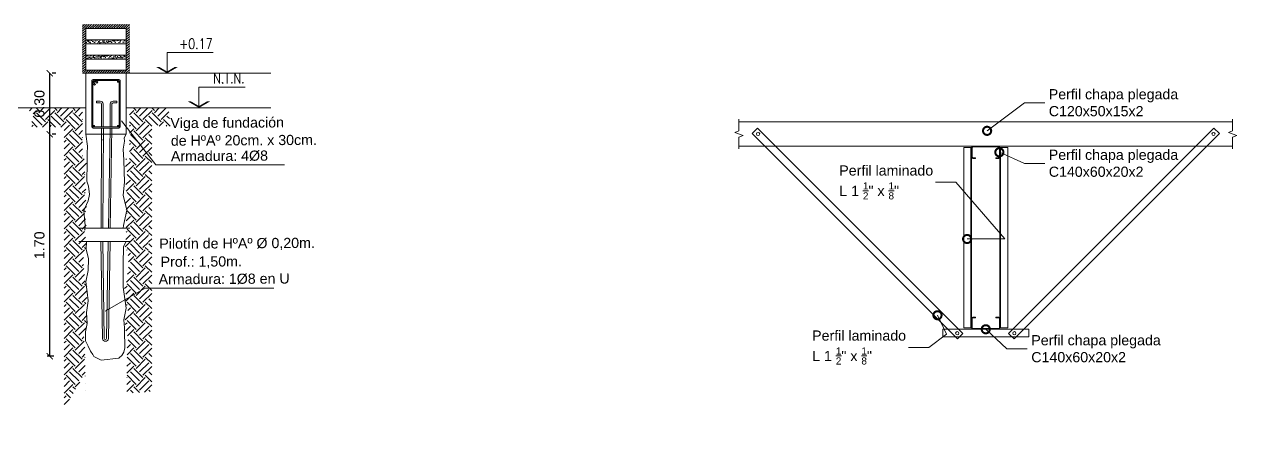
# Model space of a CAD drawing. Header units: millimetres. Extents: x 265 to 899, y -203 to 32.
# Drawn here: x 658.17 to 664.14, y -120.07 to -118 of the extents above; entities that cross this region are included whole.
import ezdxf
from ezdxf import colors
from ezdxf.entities.mleader import LeaderData, LeaderLine
from ezdxf.enums import TextEntityAlignment as Align
from ezdxf.math import Vec2, Vec3

# ---------------------------------------------------------------- set-up
doc = ezdxf.new("R2010")
doc.units = ezdxf.units.MM
doc.header["$LTSCALE"] = 0.1
doc.header["$MEASUREMENT"] = 0
doc.header["$PDMODE"] = 3
doc.header["$PDSIZE"] = 0.1
doc.linetypes.add('ACAD_ISO02W100', pattern=[15, 12, -3])
doc.linetypes.add('CONTINUA', pattern=[200, 100, 100])
doc.layers.get('DEFPOINTS').update_dxf_attribs({"color": 1})
for name, color, linetype, lineweight in [('00-COTAS', 1, 'Continuous', 9), ('00_ARQ_VISTA ATRAS', 5, 'CONTINUA', 20), ('00_EST_ANGULARES', 4, 'CONTINUA', 20), ('00_EST_Cotas', 6, 'Continuous', 9), ('00_EST_TEXTO', 6, 'Continuous', 9), ('00_EST_Viga', 5, 'Continuous', 20)]:
    doc.layers.add(name, color=color, linetype=linetype, lineweight=lineweight)
doc.layers.add('00_EST_ARMADURA', color=1, linetype='Continuous', lineweight=13, true_color=0xff0000)
doc.styles.add('1 en 100', font='romans.shx', dxfattribs={"height": 0.17})
doc.styles.add('Afro', font='arial.ttf', dxfattribs={"height": 0.2})
doc.styles.add('Arial1_50', font='arial.ttf', dxfattribs={"height": 0.05})
doc.styles.add('Arial20', font='arial.ttf', dxfattribs={"height": 0.2})
doc.styles.add('COTAS', font='ROMANS.shx', dxfattribs={"width": 0.7})
doc.dimstyles.new('1 en 20', dxfattribs={"dimtxt": 0.018, "dimasz": 0.018, "dimexe": 0, "dimexo": 0, "dimgap": 0.01, "dimtad": 1, "dimzin": 0, "dimdsep": 46, "dimtxsty": '1 en 100', "dimblk1": 'C-1', "dimblk2": 'C-1', "dimsah": 1, "dimcen": 0.1, "dimse1": 1, "dimse2": 1, "dimclrd": 1, "dimclrt": 256, "dimadec": 0, "dimazin": 0, "dimtfac": 1, "dimtix": 1, "dimtofl": 0, "dimtmove": 2, "dimatfit": 3, "dimfxl": 1, "dimtolj": 1, "dimtzin": 0, "dimlwd": -1, "dimarcsym": 0})
doc.dimstyles.new('Cota 1-25-Andres', dxfattribs={"dimtxt": 0.05, "dimasz": 0.03, "dimexe": 0.012, "dimexo": 0.08, "dimgap": 0.025, "dimtad": 1, "dimzin": 0, "dimtxsty": 'Arial1_50', "dimblk1": 'ARCHTICK', "dimblk2": 'ARCHTICK', "dimsah": 1, "dimcen": 0.09, "dimclrd": 256, "dimclre": 256, "dimclrt": 256, "dimazin": 0, "dimtfac": 1, "dimtofl": 0, "dimtmove": 0, "dimatfit": 3, "dimldrblk": 'ARCHTICK', "dimfxl": 1, "dimtolj": 1, "dimtzin": 0, "dimarcsym": 0})
pattern_1 = [(50, (546.7629, -93.3974), (1.093108, -0.0956345), [0.1143, -1.2573]), (355, (546.7629, -93.3974), (-0.211457, 1.14634), [0.09144, -1.00584]), (100.451, (546.854, -93.4053), (0.881655, 1.0507), [0.09714, -1.06854]), (46.1842, (546.7629, -93.0926), (1.626474, -0.252254), [0.17145, -1.88595]), (96.6356, (546.8984, -93.1136), (1.424425, 1.484553), [0.14571, -1.60281]), (351.184, (546.7629, -93.0926), (1.424428, 1.48455), [0.13716, -1.50876]), (21, (546.9153, -93.1688), (0.909689, -0.613593), [0.1143, -1.2573]), (326, (546.9153, -93.1688), (0.370812, 1.105128), [0.09144, -1.00584]), (71.4514, (546.9911, -93.2199), (1.280499, 0.491537), [0.09714, -1.06854]), (37.5, (546.7629, -93.39738), (0.0185316, 0.5073302), [0, -0.993648, 0, -1.02108, 0, -1.00965]), (7.5, (546.7629, -93.3974), (0.400918, 0.6010834), [0, -0.582168, 0, -0.970788, 0, -0.38481]), (327.5, (546.42306, -93.39738), (0.8135436, -0.0343725), [0, -0.381, 0, -1.18872, 0, -1.57734]), (317.5, (546.27066, -93.3974), (0.888775, 0.152559), [0, -0.4953, 0, -0.789432, 0, -1.12014])]

# ---------------------------------------------------------------- blocks, each defined once
blk = doc.blocks.new('_ARCHTICK')
at = {"color": 0, "linetype": 'ByBlock', "const_width": 0.15}
blk.add_lwpolyline([(-0.5, -0.5), (0.5, 0.5)], dxfattribs=at)
blk = doc.blocks.new('*D288')
at = {"layer": '00_EST_Cotas', "lineweight": -2, "transparency": 16777216}
for p, q in [((658.2972, -118.5401), (658.2972, -118.2401)), ((658.3273, -118.2401), (658.3092, -118.2401)), ((658.3273, -118.5401), (658.3092, -118.5401))]:
    blk.add_line(p, q, dxfattribs=at)
at = {"layer": 'DEFPOINTS', "color": 0, "transparency": 16777216}
for p in [(658.2473, -118.2401), (658.2972, -118.2401), (658.2473, -118.5401)]:
    blk.add_point(p, dxfattribs=at)
at = {"layer": '00_EST_Cotas', "lineweight": -2, "transparency": 16777216, "xscale": 0.03, "yscale": 0.03, "zscale": 0.03}
for p, rotation in [((658.2972, -118.2401), 90), ((658.2972, -118.5401), 270)]:
    blk.add_blockref('_ARCHTICK', p, dxfattribs=dict(at, rotation=rotation))
at = {"layer": '00_EST_Cotas', "transparency": 16777216, "insert": (658.2466, -118.3901), "char_height": 0.05, "attachment_point": 5, "rotation": 90, "style": 'Arial1_50'}
blk.add_mtext('\\A1;0.30', dxfattribs=at)
blk = doc.blocks.new('*D289')
at = {"layer": '00_EST_Cotas', "lineweight": -2, "transparency": 16777216}
for p, q in [((658.2972, -119.6309), (658.2972, -118.5401)), ((658.3273, -118.5401), (658.3092, -118.5401)), ((658.3175, -119.6309), (658.2852, -119.6309))]:
    blk.add_line(p, q, dxfattribs=at)
at = {"layer": 'DEFPOINTS', "color": 0, "transparency": 16777216}
for p in [(658.2473, -118.5401), (658.2972, -118.5401), (658.3975, -119.6309)]:
    blk.add_point(p, dxfattribs=at)
at = {"layer": '00_EST_Cotas', "lineweight": -2, "transparency": 16777216, "xscale": 0.03, "yscale": 0.03, "zscale": 0.03}
for p, rotation in [((658.2972, -118.5401), 90), ((658.2972, -119.6309), 270)]:
    blk.add_blockref('_ARCHTICK', p, dxfattribs=dict(at, rotation=rotation))
at = {"layer": '00_EST_Cotas', "transparency": 16777216, "insert": (658.2466, -119.0855), "char_height": 0.05, "attachment_point": 5, "rotation": 90, "style": 'Arial1_50'}
blk.add_mtext('\\A1;1.70', dxfattribs=at)
blk = doc.blocks.new('C-1')
for p, q in [((-1, 0), (0, 0)), ((0, -0.5), (0, 0.5))]:
    blk.add_line(p, q)
at = {"const_width": 0.05}
for points in [[(-0.5, 0), (0, 0)], [(-0.18, -0.18), (0.18, 0.18)]]:
    blk.add_lwpolyline(points, dxfattribs=at)
blk = doc.blocks.new('niv')
at = {"linetype": 'ByBlock'}
blk.add_line((0, 0.325), (0, 0), dxfattribs=at)
blk.add_line((0, 0.325), (0.72, 0.325))
for points in [[(-0.172, 0.1), (-0.123, 0.1), (0, 0), (0, 0.028)], [(0.172, 0.1), (0.123, 0.1), (0, 0), (0, 0.028)]]:
    blk.add_solid(points)
at = {"style": 'COTAS', "width": 0.8}
blk.add_attdef('NIVEL', text='', height=0.148, dxfattribs=at).set_placement((0.713, 0.382), align=Align.RIGHT)
blk = doc.blocks.new('_DotSmall')
at = {"color": 0, "linetype": 'ByBlock', "const_width": 0.5}
blk.add_lwpolyline([(-0.0625, 0, 1), (0.0625, 0, 1)], format="xyb", close=True, dxfattribs=at)

msp = doc.modelspace()

# ---------------------------------------------------------------- hatches: boundary and pattern name
at = {"layer": '00_ARQ_VISTA ATRAS'}
h = msp.add_hatch(dxfattribs=at)
h.set_pattern_fill('ANSI31,_O', color=2, scale=0.002595)
h.set_pattern_definition([(45, (-1516.4242996, -1722.715653), (-0.005825030997, 0.005825030997), [])])
edge = h.paths.add_edge_path()
edge.add_line((658.5941, -118.0001), (658.6441, -118.0001))
edge.add_line((658.6441, -118.0001), (658.6891, -118.0001))
edge.add_line((658.6891, -118.0001), (658.6891, -118.2401))
edge.add_line((658.6891, -118.2401), (658.4591, -118.2401))
edge.add_line((658.4591, -118.2401), (658.4591, -118.0621))
edge.add_arc((658.4591, -118.0591), 0.003, 270, 450)
edge.add_line((658.4591, -118.0561), (658.4591, -118.0001))
edge.add_line((658.4591, -118.0001), (658.5941, -118.0001))
h.paths.add_polyline_path([(658.4741, -118.0201), (658.4741, -118.0751), (658.4741, -118.0948), (658.4741, -118.1515), (658.4741, -118.1701), (658.4741, -118.2251), (658.6741, -118.2251), (658.6741, -118.1701), (658.6741, -118.1515), (658.6741, -118.0948), (658.6741, -118.0751), (658.6741, -118.0201)], flags=16)
h = msp.add_hatch(dxfattribs=at)
h.set_pattern_fill('AR-SAND,_O', color=256, scale=0.000259459)
h.set_pattern_definition([(37.5, (-1516.4243, -1722.715653), (-0.000415143255, 0.0126982894), [0, -0.01001721081, 0, -0.01120345946, 0, -0.01070918919]), (7.5, (-1516.4243, -1722.715653), (0.01166330681, 0.01859870531), [0, -0.00540402162, 0, -0.00902867027, 0, -0.003459891892]), (327.5, (-1516.432406, -1722.715653), (0.02052304528, 3.7289116e-05), [0, -0.003295135135, 0, -0.011862486486, 0, -0.015487135135]), (317.5, (-1516.432406, -1722.715653), (0.01981119444, 0.00578411217), [0, -0.001647567568, 0, -0.00777651892, 0, -0.008896864865])])
h.paths.add_polyline_path([(658.6741, -118.0751), (658.6741, -118.0901), (658.4741, -118.0901), (658.4741, -118.0751)])
h.paths.add_polyline_path([(658.6741, -118.1515), (658.6741, -118.1701), (658.4741, -118.1701), (658.4741, -118.1515)])
h = msp.add_hatch(dxfattribs=at)
h.set_pattern_fill('AR-CONC', color=1, scale=0.006, style=0)
h.set_pattern_definition(pattern_1)
h.paths.add_polyline_path([(658.6086, -118.4043), (658.6086, -118.4793), (658.5966, -118.4793), (658.5966, -118.4053, 0.812929), (658.5806, -118.4053), (658.5806, -118.5541), (658.6591, -118.5541, 0.414214), (658.6631, -118.5501), (658.6631, -118.3301, 0.414214), (658.6591, -118.3261), (658.501, -118.3261), (658.5091, -118.3344), (658.5048, -118.3386), (658.4941, -118.3276, 0.242714), (658.4898, -118.3261, 0.464742), (658.4851, -118.3301), (658.4851, -118.3344), (658.4967, -118.3464), (658.4924, -118.3505), (658.4851, -118.343), (658.4851, -118.5501, 0.414214), (658.4891, -118.5541), (658.5686, -118.5541), (658.5686, -118.4043, -0.877104)], flags=17)
h.paths.add_polyline_path([(658.4791, -118.3301, -0.414214), (658.4891, -118.3201), (658.4931, -118.3201), (658.6591, -118.3201, -0.414214), (658.6691, -118.3301), (658.6691, -118.5501, -0.414214), (658.6591, -118.5601), (658.5806, -118.5601), (658.5806, -118.5901), (658.7241, -118.5901), (658.7241, -118.2901), (658.4241, -118.2901), (658.4241, -118.5901), (658.5686, -118.5901), (658.5686, -118.5601), (658.4891, -118.5601, -0.414214), (658.4791, -118.5501)])
h = msp.add_hatch(dxfattribs=at)
h.set_pattern_fill('AR-CONC', color=1, scale=0.006, style=0)
h.set_pattern_definition(pattern_1)
h.paths.add_polyline_path([(658.6631, -118.3301, 0.414214), (658.6591, -118.3261), (658.501, -118.3261), (658.5091, -118.3344), (658.5048, -118.3386), (658.4941, -118.3276, 0.202963), (658.4905, -118.3261), (658.4891, -118.3261, 0.414214), (658.4851, -118.3301), (658.4851, -118.3344), (658.4967, -118.3464), (658.4924, -118.3505), (658.4851, -118.343), (658.4851, -118.5501, 0.414214), (658.4891, -118.5541), (658.5686, -118.5541), (658.5686, -118.4043, -0.877104), (658.6086, -118.4043), (658.6086, -118.4793), (658.5966, -118.4793), (658.5966, -118.4053, 0.812929), (658.5806, -118.4053), (658.5806, -118.5541), (658.6591, -118.5541, 0.414214), (658.6631, -118.5501)], flags=17)
h.paths.add_polyline_path([(658.4791, -118.3301, -0.414214), (658.4891, -118.3201), (658.4931, -118.3201), (658.6591, -118.3201, -0.414214), (658.6691, -118.3301), (658.6691, -118.5501, -0.414214), (658.6591, -118.5601), (658.5806, -118.5601), (658.5806, -118.5901), (658.7241, -118.5901), (658.7241, -118.2901), (658.4241, -118.2901), (658.4241, -118.5901), (658.5686, -118.5901), (658.5686, -118.5601), (658.4891, -118.5601, -0.414214), (658.4791, -118.5501)])
at = {"layer": '00_ARQ_VISTA ATRAS', "linetype": 'ACAD_ISO02W100'}
h = msp.add_hatch(dxfattribs=at)
h.set_pattern_fill('EARTH', color=256, scale=0.01, angle=45)
h.set_pattern_definition([(45, (-893.69096, -1641.518926), (7e-18, 0.0898025612), [0.0635, -0.0635]), (45, (-893.707796, -1641.50209), (7e-18, 0.0898025612), [0.0635, -0.0635]), (45, (-893.724634, -1641.48525), (7e-18, 0.0898025612), [0.0635, -0.0635]), (135, (-893.724634, -1641.474024), (-0.0898025612, 7e-18), [0.0635, -0.0635]), (135, (-893.707796, -1641.457186), (-0.0898025612, 7e-18), [0.0635, -0.0635]), (135, (-893.69096, -1641.44035), (-0.0898025612, 7e-18), [0.0635, -0.0635])])
h.paths.add_polyline_path([(658.3755, -118.4634), (658.4181, -118.4368), (658.4181, -118.4339)], flags=16)
h.paths.add_polyline_path([(658.2267, -118.5032), (658.3741, -118.5032), (658.3741, -118.5031), (658.2181, -118.5031)], flags=16)
h.paths.add_polyline_path([(658.4582, -119.3265), (658.4582, -119.2371)], flags=16)
h.paths.add_polyline_path([(658.4724, -118.6101), (658.4723, -118.6104), (658.4724, -118.6101)], flags=17)
h.paths.add_polyline_path([(658.4744, -118.6601), (658.4591, -118.6601), (658.4591, -118.4101), (658.181, -118.4101), (658.2278, -118.4508), (658.2084, -118.4475), (658.2084, -118.5047), (658.3684, -118.5047), (658.3684, -119.8883), (658.4716, -119.7135), (658.4716, -119.8009), (658.4706, -119.591), (658.4706, -119.5864), (658.4659, -119.551), (658.4653, -119.5347), (658.477, -119.5196), (658.4758, -119.4993), (658.4758, -119.4848), (658.481, -119.4726), (658.4799, -119.4598), (658.4787, -119.4279), (658.474, -119.4194), (658.4671, -119.4101), (658.4653, -119.402), (658.4746, -119.3764), (658.477, -119.3549), (658.4793, -119.3433), (658.4793, -119.3358), (658.477, -119.3311), (658.4752, -119.3212), (658.4828, -119.3027), (658.4822, -119.2957), (658.4735, -119.2666), (658.471, -119.2556), (658.4729, -119.2486), (658.4688, -119.233), (658.4677, -119.2132), (658.4637, -119.1923), (658.4633, -119.1865), (658.4621, -119.1731), (658.464, -119.1507), (658.4635, -119.1421), (658.4667, -119.1315), (658.4694, -119.121), (658.471, -119.112), (658.4724, -119.1097), (658.4798, -119.0958), (658.4803, -119.0911), (658.4796, -119.087), (658.4774, -119.0802), (658.4774, -119.0743), (658.4762, -119.0583), (658.4771, -119.051), (658.4719, -119.0447), (658.4739, -119.0323), (658.476, -119.0256), (658.4753, -119.0227), (658.4742, -119.0205), (658.472, -119.0103), (658.4733, -119.0036), (658.474, -119.0007), (658.4751, -118.9943), (658.4766, -118.9874), (658.4719, -118.9831), (658.4726, -118.9815), (658.4751, -118.9749), (658.4745, -118.9647), (658.4719, -118.9522), (658.4726, -118.9486), (658.4757, -118.9399), (658.4748, -118.9353), (658.4712, -118.9266), (658.4737, -118.9201), (658.474, -118.9119), (658.4752, -118.9078), (658.4769, -118.9013), (658.4775, -118.8984), (658.4796, -118.8855), (658.4763, -118.872), (658.4749, -118.8618), (658.4719, -118.8565), (658.4708, -118.8544), (658.4699, -118.8533), (658.4699, -118.848), (658.4675, -118.8386), (658.4699, -118.8339), (658.4749, -118.8172), (658.4736, -118.8033), (658.4769, -118.7949), (658.4766, -118.7884), (658.4758, -118.7841), (658.4722, -118.7782), (658.469, -118.775), (658.4696, -118.7629), (658.4699, -118.75), (658.4704, -118.7448), (658.469, -118.7306), (658.4694, -118.723), (658.4718, -118.7107), (658.4765, -118.7055), (658.4789, -118.6932), (658.4779, -118.6847), (658.4779, -118.6695), (658.4765, -118.6643)])
h = msp.add_hatch(dxfattribs=at)
h.set_pattern_fill('EARTH', color=256, scale=0.01, angle=45)
h.set_pattern_definition([(45, (-893.66096, -1641.518926), (7e-18, 0.0898025612), [0.0635, -0.0635]), (45, (-893.677796, -1641.50209), (7e-18, 0.0898025612), [0.0635, -0.0635]), (45, (-893.694634, -1641.48525), (7e-18, 0.0898025612), [0.0635, -0.0635]), (135, (-893.694634, -1641.474024), (-0.0898025612, 7e-18), [0.0635, -0.0635]), (135, (-893.677796, -1641.457186), (-0.0898025612, 7e-18), [0.0635, -0.0635]), (135, (-893.66096, -1641.44035), (-0.0898025612, 7e-18), [0.0635, -0.0635])])
h.paths.add_polyline_path([(658.7809, -119.1351), (658.7839, -119.1351), (658.7839, -119.0085), (658.7809, -119.0085)], flags=16)
h.paths.add_polyline_path([(658.6891, -118.4101), (658.6891, -118.6601), (658.6738, -118.6601), (658.6717, -118.6643), (658.6703, -118.6695), (658.6703, -118.6847), (658.6693, -118.6932), (658.6717, -118.7055), (658.6764, -118.7107), (658.6788, -118.723), (658.6793, -118.7306), (658.6779, -118.7448), (658.6783, -118.75), (658.6786, -118.7629), (658.6792, -118.775), (658.6748, -118.7794), (658.6742, -118.7811), (658.6725, -118.7841), (658.6716, -118.7884), (658.6713, -118.7949), (658.6742, -118.8022), (658.6742, -118.8078), (658.6734, -118.8172), (658.6783, -118.8339), (658.6807, -118.8386), (658.6783, -118.848), (658.6783, -118.8533), (658.6775, -118.8544), (658.6763, -118.8565), (658.6734, -118.8618), (658.6719, -118.872), (658.6687, -118.8855), (658.6707, -118.8984), (658.6713, -118.9013), (658.6731, -118.9078), (658.6742, -118.9119), (658.6745, -118.9201), (658.6762, -118.9244), (658.6755, -118.9304), (658.6735, -118.9353), (658.6725, -118.9399), (658.6766, -118.9513), (658.6736, -118.965), (658.6735, -118.9688), (658.6731, -118.9749), (658.6756, -118.9815), (658.6764, -118.9831), (658.6716, -118.9874), (658.6731, -118.9943), (658.6742, -119.0007), (658.6749, -119.0036), (658.6762, -119.0103), (658.674, -119.0205), (658.6729, -119.0227), (658.6722, -119.0256), (658.6758, -119.0367), (658.675, -119.0362), (658.6764, -119.0447), (658.6711, -119.051), (658.672, -119.0583), (658.6709, -119.0743), (658.6709, -119.0795), (658.6684, -119.0881), (658.6679, -119.0911), (658.6684, -119.0958), (658.6759, -119.1097), (658.6772, -119.112), (658.6788, -119.121), (658.6815, -119.1315), (658.6847, -119.1421), (658.6843, -119.1507), (658.6861, -119.1731), (658.6849, -119.1865), (658.6845, -119.1923), (658.6805, -119.2132), (658.6795, -119.233), (658.6753, -119.2486), (658.6772, -119.2556), (658.6748, -119.2666), (658.666, -119.2957), (658.6655, -119.3027), (658.673, -119.3212), (658.6713, -119.3311), (658.669, -119.3358), (658.669, -119.3433), (658.6713, -119.3549), (658.6736, -119.3764), (658.6829, -119.402), (658.6812, -119.4101), (658.6742, -119.4194), (658.6695, -119.4279), (658.6684, -119.4598), (658.6672, -119.4726), (658.6724, -119.4848), (658.6724, -119.4993), (658.6713, -119.5196), (658.6829, -119.5347), (658.6823, -119.551), (658.6777, -119.5864), (658.6777, -119.591), (658.6766, -119.8135), (658.6766, -119.8135), (658.7988, -119.8043), (658.7988, -118.5), (658.8893, -118.5), (658.881, -118.4101)])

# ---------------------------------------------------------------- linework, layer by layer
at = {"layer": '00_ARQ_VISTA ATRAS', "linetype": 'Continuous'}
for p, q in [((658.4944, -117.9995), (658.4944, -117.9995)), ((658.613, -117.9992), (658.613, -117.9992)), ((658.6247, -117.9994), (658.6247, -117.9994)), ((658.6371, -117.9997), (658.6371, -117.9997)), ((658.6543, -117.9995), (658.6543, -117.9995)), ((658.6661, -118), (658.6661, -118)), ((658.6712, -117.9995), (658.6712, -117.9995)), ((658.6894, -118.0116), (658.6894, -118.0116)), ((658.6898, -118.0243), (658.6898, -118.0243)), ((658.6899, -118.0354), (658.6899, -118.0354)), ((658.69, -118.025), (658.69, -118.025)), ((658.6903, -118.037), (658.6903, -118.037))]:
    msp.add_line(p, q, dxfattribs=at)
at = {"layer": '00_ARQ_VISTA ATRAS', "color": 1}
for p, q in [((658.4741, -118.0948), (658.4741, -118.0751)), ((658.6741, -118.0948), (658.6741, -118.0751)), ((658.4741, -118.1701), (658.4741, -118.1515)), ((658.6741, -118.1701), (658.6741, -118.1515)), ((658.6741, -118.2401), (659.3858, -118.2401)), ((657.9843, -118.4101), (658.4741, -118.4101)), ((658.6741, -118.4101), (659.3858, -118.4101))]:
    msp.add_line(p, q, dxfattribs=at)
at = {"layer": '00_ARQ_VISTA ATRAS'}
for p, q in [((661.6881, -118.4784), (664.1164, -118.4784)), ((661.7797, -118.5092), (661.7527, -118.5362)), ((662.7897, -119.5192), (661.7797, -118.5092)), ((663.0148, -119.5192), (664.0248, -118.5092)), ((664.0248, -118.5092), (664.0517, -118.5362)), ((658.4741, -118.5401), (658.6741, -118.5401)), ((662.7627, -119.5462), (661.7527, -118.5362)), ((663.0417, -119.5462), (664.0517, -118.5362)), ((661.6881, -118.5984), (664.1164, -118.5984)), ((658.4712, -119.0009), (658.6589, -119.0009)), ((658.4781, -119.0665), (658.6726, -119.0665)), ((662.6905, -119.4984), (663.114, -119.4984)), ((662.6905, -119.4984), (662.6905, -119.5365)), ((662.6905, -119.5365), (663.114, -119.5365)), ((662.7897, -119.5192), (662.7627, -119.5462)), ((663.0148, -119.5192), (663.0417, -119.5462)), ((663.114, -119.4984), (663.114, -119.5365))]:
    msp.add_line(p, q, dxfattribs=at)
at = {"layer": '00_ARQ_VISTA ATRAS', "ltscale": 0.2}
for p, q in [((658.4407, -119.0009), (658.6907, -119.0009)), ((658.4407, -119.0665), (658.6907, -119.0665))]:
    msp.add_line(p, q, dxfattribs=at)
at = {"layer": '00_ARQ_VISTA ATRAS', "color": 2, "const_width": 0.002}
msp.add_lwpolyline([(658.6891, -118.0001), (658.4591, -118.0001), (658.4591, -118.2401), (658.6891, -118.2401)], close=True, dxfattribs=at)
at = {"layer": '00_ARQ_VISTA ATRAS', "color": 1}
for points in [[(658.6741, -118.0751), (658.6741, -118.0201), (658.4741, -118.0201), (658.4741, -118.0751), (658.6741, -118.0751)], [(658.6741, -118.1515), (658.6741, -118.0948), (658.4741, -118.0948), (658.4741, -118.1515), (658.6741, -118.1515)], [(658.6741, -118.2251), (658.6741, -118.1701), (658.4741, -118.1701), (658.4741, -118.2251), (658.6741, -118.2251)]]:
    msp.add_lwpolyline(points, dxfattribs=at)
at = {"layer": '00_ARQ_VISTA ATRAS', "const_width": 0.002}
msp.add_lwpolyline([(658.4591, -118.1501), (658.4591, -118.2401)], dxfattribs=at)
at = {"layer": '00_ARQ_VISTA ATRAS'}
msp.add_lwpolyline([(658.4741, -118.2401), (658.6741, -118.2401), (658.6741, -118.5401), (658.4741, -118.5401)], close=True, dxfattribs=at)
at = {"layer": '00_ARQ_VISTA ATRAS', "linetype": 'Continuous'}
for points in [[(661.6881, -118.4662), (661.6881, -118.5234), (661.6675, -118.5309), (661.7087, -118.5459), (661.6881, -118.5534), (661.6881, -118.6107)], [(664.1164, -118.4662), (664.1164, -118.5234), (664.0957, -118.5309), (664.137, -118.5459), (664.1164, -118.5534), (664.1164, -118.6107)]]:
    msp.add_lwpolyline(points, dxfattribs=at)
at = {"layer": '00_ARQ_VISTA ATRAS'}
for points in [[(658.4741, -118.5401), (658.4836, -118.5979), (658.4822, -118.6349), (658.4822, -118.682), (658.4802, -118.771), (658.4884, -118.7956), (658.4925, -118.8366), (658.4863, -118.8674), (658.4781, -118.8859), (658.4658, -118.9146), (658.4679, -118.9536), (658.472, -118.9884), (658.4712, -119.0009)], [(658.6589, -119.0009), (658.6603, -118.9884), (658.6767, -118.9125), (658.6583, -118.8387), (658.6644, -118.7751), (658.6624, -118.6677), (658.6583, -118.6123), (658.6644, -118.5733), (658.663, -118.5574), (658.6741, -118.5401)], [(658.4781, -119.0665), (658.4768, -119.1039), (658.4888, -119.1525), (658.4861, -119.2099), (658.4755, -119.2653), (658.4808, -119.3166), (658.4865, -119.3586), (658.4781, -119.4166), (658.4808, -119.4697), (658.4726, -119.5117), (658.4726, -119.5559), (658.4856, -119.5823), (658.4973, -119.6068), (658.509, -119.6231), (658.5146, -119.6328), (658.5495, -119.6509), (658.6369, -119.6407), (658.6404, -119.6366), (658.6521, -119.6281), (658.6618, -119.6111), (658.6672, -119.589), (658.667, -119.5635), (658.6653, -119.5295), (658.6653, -119.4921), (658.6619, -119.452), (658.6731, -119.3945), (658.6588, -119.292), (658.6588, -119.1785), (658.66, -119.091), (658.6726, -119.0665)]]:
    msp.add_lwpolyline(points, dxfattribs=at)
for centre in [(661.7819, -118.5384), (664.0225, -118.5384), (662.7617, -119.5181), (663.0428, -119.5181)]:
    msp.add_circle(centre, 0.008, dxfattribs=at)
at = {"layer": '00_EST_ANGULARES'}
for p, q in [((662.7941, -118.6048), (662.7941, -119.492)), ((662.8322, -118.6048), (662.7941, -118.6048)), ((662.829, -118.6048), (662.829, -119.492)), ((662.8322, -118.6048), (662.8322, -119.492)), ((662.9722, -118.6048), (662.9722, -119.492)), ((662.9722, -118.6048), (663.0103, -118.6048)), ((662.9754, -118.6048), (662.9754, -119.492)), ((663.0103, -118.6048), (663.0103, -119.492)), ((662.8322, -119.492), (662.7941, -119.492)), ((662.9722, -119.492), (663.0103, -119.492))]:
    msp.add_line(p, q, dxfattribs=at)
at = {"layer": '00_EST_ARMADURA'}
for points in [[(658.5181, -118.2701), (658.5141, -118.2701, 0.414214), (658.5041, -118.2801), (658.5041, -118.5001, 0.414214), (658.5141, -118.5101), (658.6341, -118.5101, 0.414214), (658.6441, -118.5001), (658.6441, -118.2801, 0.414214), (658.6341, -118.2701), (658.5181, -118.2701, -0.202963), (658.5217, -118.2716), (658.5341, -118.2844), (658.5298, -118.2886), (658.5191, -118.2776, 0.202963), (658.5155, -118.2761), (658.5141, -118.2761, 0.414214), (658.5101, -118.2801), (658.5101, -118.5001, 0.414214), (658.5141, -118.5041), (658.6341, -118.5041, 0.414214), (658.6381, -118.5001), (658.6381, -118.2801, 0.414214), (658.6341, -118.2761), (658.526, -118.2761)], [(658.5452, -118.3861, -0.383838), (658.5519, -118.391), (658.5519, -118.5041)], [(658.5609, -118.5041), (658.5609, -118.3902, 0.376415), (658.5459, -118.3771, 0.376415)], [(658.5943, -118.5041), (658.5943, -118.3902, -0.376415), (658.6093, -118.3771, -0.376415)], [(658.6101, -118.3861, 0.383838), (658.6033, -118.391), (658.6033, -118.5041)], [(658.5492, -119.0666), (658.5563, -119.5446, 0.877104), (658.5863, -119.5446), (658.5941, -119.0665)], [(658.5851, -119.0665), (658.5773, -119.5439, -0.812929), (658.5653, -119.5439), (658.5582, -119.0665)]]:
    msp.add_lwpolyline(points, format="xyb", dxfattribs=at)
at = {"layer": '00_EST_ARMADURA', "const_width": 0.005}
for points in [[(658.5125, -118.2814, 1), (658.5175, -118.2814, 1)], [(658.6357, -118.2814, -1), (658.6307, -118.2814, -1)], [(658.5125, -118.4987, -1), (658.5175, -118.4987, -1)], [(658.6357, -118.4987, 1), (658.6307, -118.4987, 1)]]:
    msp.add_lwpolyline(points, format="xyb", close=True, dxfattribs=at)
at = {"layer": '00_EST_ARMADURA'}
for points in [[(658.5101, -118.2827), (658.5217, -118.2947), (658.5174, -118.2988), (658.5101, -118.2913)], [(658.5459, -118.3771), (658.5272, -118.3771), (658.5272, -118.3861), (658.5452, -118.3861)], [(658.6093, -118.3771), (658.6281, -118.3771), (658.6281, -118.3861), (658.6101, -118.3861)], [(658.5495, -119.0009), (658.552, -118.5103)], [(658.561, -118.5103), (658.5585, -119.0008)], [(658.5942, -118.5101), (658.5862, -119.0009)], [(658.5952, -119.0009), (658.6032, -118.5101)]]:
    msp.add_lwpolyline(points, dxfattribs=at)
at = {"layer": '00_EST_Viga', "color": 1, "true_color": 0xfc0303}
for p, q in [((662.8322, -118.6048), (662.8322, -118.652)), ((662.8354, -118.6048), (662.8354, -118.652)), ((662.9658, -118.5984), (662.8386, -118.5984)), ((662.9658, -118.6016), (662.8386, -118.6016)), ((662.969, -118.652), (662.969, -118.6048)), ((662.9722, -118.652), (662.9722, -118.6048)), ((662.8386, -118.6552), (662.8522, -118.6552)), ((662.8386, -118.6584), (662.8522, -118.6584)), ((662.8522, -118.6552), (662.8522, -118.6584)), ((662.9522, -118.6584), (662.9522, -118.6552)), ((662.9522, -118.6552), (662.9658, -118.6552)), ((662.9522, -118.6584), (662.9658, -118.6584)), ((662.8322, -119.492), (662.8322, -119.4448)), ((662.8354, -119.492), (662.8354, -119.4448)), ((662.8386, -119.4384), (662.8522, -119.4384)), ((662.8386, -119.4416), (662.8522, -119.4416)), ((662.8522, -119.4416), (662.8522, -119.4384)), ((662.9522, -119.4384), (662.9658, -119.4384)), ((662.9522, -119.4384), (662.9522, -119.4416)), ((662.9522, -119.4416), (662.9658, -119.4416)), ((662.969, -119.4448), (662.969, -119.492)), ((662.9722, -119.4448), (662.9722, -119.492)), ((662.9658, -119.4952), (662.8386, -119.4952)), ((662.9658, -119.4984), (662.8386, -119.4984))]:
    msp.add_line(p, q, dxfattribs=at)
for centre, radius, start, end in [((662.8386, -118.6048), 0.0064, 90, 180), ((662.8386, -118.6048), 0.0032, 90, 180), ((662.9658, -118.6048), 0.0064, 0, 90), ((662.9658, -118.6048), 0.0032, 0, 90), ((662.8386, -118.652), 0.0064, 180, 270), ((662.8386, -118.652), 0.0032, 180, 270), ((662.9658, -118.652), 0.0064, 270, 0), ((662.9658, -118.652), 0.0032, 270, 0), ((662.8386, -119.4448), 0.0064, 90, 180), ((662.8386, -119.4448), 0.0032, 90, 180), ((662.9658, -119.4448), 0.0064, 0, 90), ((662.9658, -119.4448), 0.0032, 0, 90), ((662.8386, -119.492), 0.0064, 180, 270), ((662.8386, -119.492), 0.0032, 180, 270), ((662.9658, -119.492), 0.0064, 270, 0), ((662.9658, -119.492), 0.0032, 270, 0)]:
    msp.add_arc(centre, radius, start, end, dxfattribs=at)

# ---------------------------------------------------------------- block references
at = {"layer": '00_EST_TEXTO'}
ref = msp.add_blockref('niv', (658.8743, -118.2401), dxfattribs=dict(at, xscale=0.3150000000000546, yscale=0.3150000000000546, zscale=0.3150000000000546))
ref.add_attrib('NIVEL', '+0.17', dxfattribs={"layer": '00-COTAS', "color": 2, "height": 0.05, "style": 'COTAS', "width": 0.8}).set_placement((659.0988, -118.1198), align=Align.RIGHT)
ref = msp.add_blockref('niv', (659.0315, -118.4101), dxfattribs=dict(at, xscale=0.3150000000000546, yscale=0.3150000000000546, zscale=0.3150000000000546))
ref.add_attrib('NIVEL', 'N.T.N.', dxfattribs={"layer": '00-COTAS', "color": 2, "height": 0.05, "style": 'COTAS', "width": 0.8}).set_placement((659.256, -118.2898), align=Align.RIGHT)

# ---------------------------------------------------------------- texts
at = {"layer": '00_EST_TEXTO', "style": 'Afro'}
for s, p in [('Viga de fundación', (658.8907, -118.5095)), ('de HºAº 20cm. x 30cm.', (658.8933, -118.5964)), ('Armadura: 4%%C8', (658.8937, -118.6725)), ('Pilotín de HºAº %%C 0,20m.', (658.8365, -119.1029)), ('Prof.: 1,50m.', (658.843, -119.1918)), ('Armadura: 1%%C8 en U', (658.8332, -119.2776))]:
    msp.add_text(s, height=0.05, rotation=0.3481, dxfattribs=at).set_placement(p)

# ---------------------------------------------------------------- dimensions: what is measured, and where the dimension line sits
at = {"layer": '00_EST_Cotas'}
for base, p1, p2, text, picture, middle in [((658.2972, -118.2401), (658.2473, -118.5401), (658.2473, -118.2401), '0.30', '*D288', (658.2466, -118.3901)), ((658.2972, -118.5401), (658.3975, -119.6309), (658.2473, -118.5401), '1.70', '*D289', (658.2466, -119.0855))]:
    dim = msp.add_linear_dim(base=base, p1=p1, p2=p2, angle=90, text=text, dimstyle='Cota 1-25-Andres', dxfattribs=at)
    dim.commit()
    dim.dimension.update_dxf_attribs({"geometry": picture, "text_midpoint": middle})

# ---------------------------------------------------------------- leaders
at = {"layer": '00_ARQ_VISTA ATRAS'}
for points in [[(658.6505, -118.4745), (658.8196, -118.6893), (659.4525, -118.6893)], [(658.5699, -119.4094), (658.7664, -119.296), (659.3994, -119.296)]]:
    msp.add_leader(points, dimstyle='1 en 20', override={"dimgap": 0.01, "dimtad": 0, "dimclrd": 2}, dxfattribs=at)
at = {"layer": '00_EST_TEXTO'}
ml = msp.add_multileader_mtext('Standard', dxfattribs=at)
ml.set_content('{\\C256;Perfil chapa plegada\\PC120x50x15x2}', color=2, style='Arial20')
ml.set_leader_properties(color=256, linetype='ByLayer', lineweight=-1)
ml.set_arrow_properties(name='DOTSMALL')
ml.build(insert=Vec2(0, 0))
ml.multileader.update_dxf_attribs({"text_left_attachment_type": 2, "text_right_attachment_type": 2, "dogleg_length": 0.1, "arrow_head_size": 0.08})
ctx = ml.context
ctx.base_point, ctx.char_height, ctx.arrow_head_size, ctx.landing_gap_size, ctx.plane_origin = Vec3(663.1922, -118.3858), 0.05, 0.08, 0.02, Vec3(662.9022, -118.3008)
ctx.left_attachment, ctx.right_attachment = 2, 2
notes = []
notes.append((ctx, [(0, (1, 1, 0), (663.0922, -118.3858), (1, 0), 0.1, [(0, [(662.9088, -118.5229)], 0, [])])]))
ctx.mtext.insert, ctx.mtext.flow_direction = Vec3(663.2122, -118.3179), 5
ml = msp.add_multileader_mtext('Standard', dxfattribs=at)
ml.set_content('{\\C256;Perfil chapa plegada\\PC140x60x20x2}', color=2, style='Arial20')
ml.set_leader_properties(color=256, linetype='ByLayer', lineweight=-1)
ml.set_arrow_properties(name='DOTSMALL')
ml.build(insert=Vec2(0, 0))
ml.multileader.update_dxf_attribs({"text_left_attachment_type": 2, "text_right_attachment_type": 2, "dogleg_length": 0.1, "arrow_head_size": 0.08})
ctx = ml.context
ctx.base_point, ctx.char_height, ctx.arrow_head_size, ctx.landing_gap_size, ctx.plane_origin = Vec3(663.1922, -118.6835), 0.05, 0.08, 0.02, Vec3(662.9022, -118.5984)
ctx.left_attachment, ctx.right_attachment = 2, 2
notes.append((ctx, [(0, (1, 1, 0), (663.0922, -118.6835), (1, 0), 0.1, [(0, [(662.969, -118.6284)], 0, [])])]))
ctx.mtext.insert, ctx.mtext.flow_direction = Vec3(663.2122, -118.6156), 5
ml = msp.add_multileader_mtext('Standard', dxfattribs=at)
ml.set_content('\\A1;{\\C256;Perfil laminado\\PL 1 \\H0.7x;\\S1/2;\\H1.42857x;" x \\H0.7x;\\S1/8;\\H1.42857x;"}', color=2, style='Arial20')
ml.set_leader_properties(color=256, linetype='ByLayer', lineweight=-1)
ml.set_arrow_properties(name='DOTSMALL')
ml.build(insert=Vec2(0, 0))
ml.multileader.update_dxf_attribs({"text_left_attachment_type": 2, "text_right_attachment_type": 2, "dogleg_length": 0.1, "arrow_head_size": 0.08})
ctx = ml.context
ctx.base_point, ctx.char_height, ctx.arrow_head_size, ctx.landing_gap_size, ctx.plane_origin = Vec3(662.1615, -118.7761), 0.05, 0.08, 0.02, Vec3(662.8506, -119.0547)
ctx.left_attachment, ctx.right_attachment = 2, 2
notes.append((ctx, [(0, (1, 1, 0), (662.7556, -118.7761), (-1, 0), 0.1, [(1, [(662.8106, -119.0547), (662.9953, -119.0547)], 0, [])])]))
ctx.mtext.insert, ctx.mtext.flow_direction = Vec3(662.1815, -118.6928), 5
ml = msp.add_multileader_mtext('Standard', dxfattribs=at)
ml.set_content('\\A1;{\\C256;Perfil laminado\\PL 1 \\H0.7x;\\S1/2;\\H1.42857x;" x \\H0.7x;\\S1/8;\\H1.42857x;"}', color=2, style='Arial20')
ml.set_leader_properties(color=256, linetype='ByLayer', lineweight=-1)
ml.set_arrow_properties(name='DOTSMALL')
ml.build(insert=Vec2(0, 0))
ml.multileader.update_dxf_attribs({"text_left_attachment_type": 2, "text_right_attachment_type": 2, "dogleg_length": 0.1, "arrow_head_size": 0.08})
ctx = ml.context
ctx.base_point, ctx.char_height, ctx.arrow_head_size, ctx.landing_gap_size, ctx.plane_origin = Vec3(662.0281, -119.5878), 0.05, 0.08, 0.02, Vec3(662.6589, -119.5558)
ctx.left_attachment, ctx.right_attachment = 2, 2
notes.append((ctx, [(0, (1, 1, 0), (662.6221, -119.5878), (-1, 0), 0.1, [(1, [(662.6647, -119.4296), (662.7096, -119.5225)], 0, [])])]))
ctx.mtext.insert, ctx.mtext.flow_direction = Vec3(662.0481, -119.5045), 5
ml = msp.add_multileader_mtext('Standard', dxfattribs=at)
ml.set_content('{\\C256;Perfil chapa plegada\\PC140x60x20x2}', color=2, style='Arial20')
ml.set_leader_properties(color=256, linetype='ByLayer', lineweight=-1)
ml.set_arrow_properties(name='DOTSMALL')
ml.build(insert=Vec2(0, 0))
ml.multileader.update_dxf_attribs({"text_left_attachment_type": 2, "text_right_attachment_type": 2, "dogleg_length": 0.1, "arrow_head_size": 0.08})
ctx = ml.context
ctx.base_point, ctx.char_height, ctx.arrow_head_size, ctx.landing_gap_size, ctx.plane_origin = Vec3(663.1063, -119.5953), 0.05, 0.08, 0.02, Vec3(662.8164, -119.5102)
ctx.left_attachment, ctx.right_attachment = 2, 2
notes.append((ctx, [(0, (1, 1, 0), (663.0063, -119.5953), (1, 0), 0.1, [(0, [(662.9022, -119.4984)], 0, [])])]))
ctx.mtext.insert, ctx.mtext.flow_direction = Vec3(663.1263, -119.5273), 5
for ctx, leaders in notes:
    for number, flags, end, landing, length, lines in leaders:
        leader = LeaderData()
        leader.index, (leader.has_last_leader_line, leader.has_dogleg_vector, leader.attachment_direction) = number, flags
        leader.last_leader_point, leader.dogleg_vector, leader.dogleg_length = Vec3(end), Vec3(landing), length
        for number, points, colour, breaks in lines:
            line = LeaderLine()
            line.index, line.vertices, line.color, line.breaks = number, Vec3.list(points), colors.encode_raw_color(colour), breaks
            leader.lines.append(line)
        ctx.leaders.append(leader)

doc.saveas('drawing.dxf')
